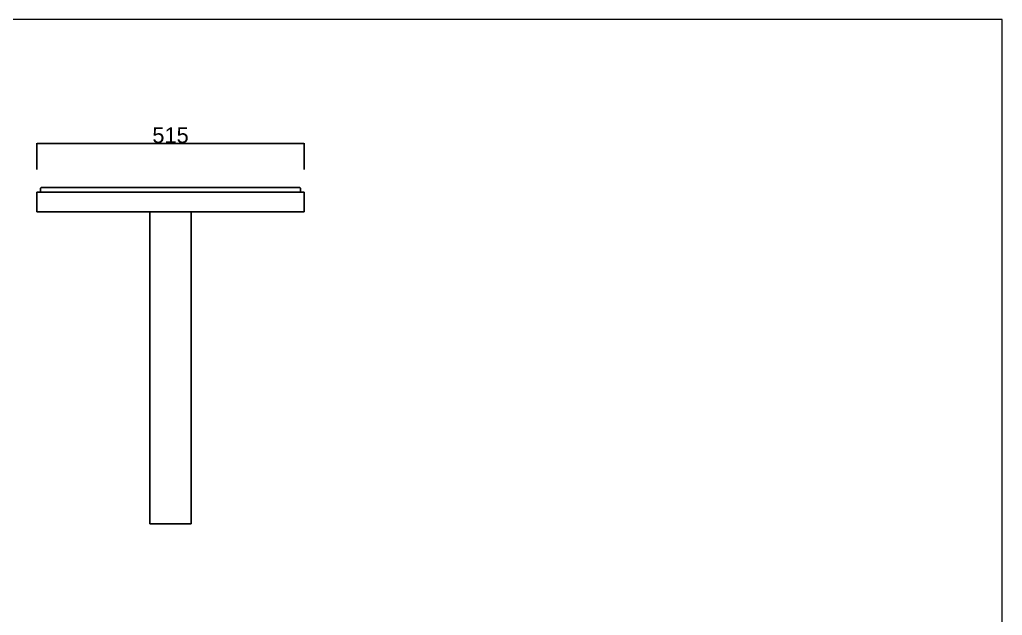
# Model space of a CAD drawing. Header units: millimetres. Extents: x 2840 to 6121, y 744 to 3036.
# Drawn here: x 4227 to 6118, y 1890 to 3036 of the extents above; entities that cross this region are included whole.
import ezdxf

# ---------------------------------------------------------------- set-up
doc = ezdxf.new("R2010")
doc.units = ezdxf.units.MM
doc.header["$MEASUREMENT"] = 0
doc.layers.add('Domyślny', color=7, linetype='Continuous', true_color=0x000000)
doc.layers.add('Utwórz2D linie widoczne', color=7, linetype='Continuous', true_color=0x000000)
doc.styles.add('Arial', font='arial.ttf')
doc.dimstyles.new('Domyślny', dxfattribs={"dimtxt": 30, "dimasz": 1, "dimexe": 0.5, "dimexo": 0.5, "dimgap": 0.25, "dimtad": 1, "dimtoh": 1, "dimdec": 0, "dimzin": 1, "dimdsep": 46, "dimtxsty": 'Arial', "dimcen": 0.5, "dimazin": 0, "dimtfac": 1, "dimtdec": 4, "dimtix": 1, "dimtmove": 1, "dimatfit": 3, "dimfxl": 0, "dimtolj": 1, "dimtzin": 1, "dimarcsym": 0})

# ---------------------------------------------------------------- blocks, each defined once
blk = doc.blocks.new('*D3')
at = {"layer": 'Defpoints', "color": 0}
for p in [(4774.5, 2798.2), (4259.5, 2747.4), (4774.5, 2747.4)]:
    blk.add_point(p, dxfattribs=at)
at = {"layer": 'Domyślny', "color": 0, "lineweight": -2}
for p, q in [((4259.5, 2747.9), (4259.5, 2798.7)), ((4260.5, 2798.2), (4773.5, 2798.2)), ((4774.5, 2747.9), (4774.5, 2798.7))]:
    blk.add_line(p, q, dxfattribs=at)
at = {"layer": 'Domyślny', "color": 0}
for points in [[(4260.5, 2798.4), (4260.5, 2798.1), (4259.5, 2798.2)], [(4773.5, 2798.1), (4773.5, 2798.4), (4774.5, 2798.2)]]:
    blk.add_solid(points, dxfattribs=at)
at = {"layer": 'Domyślny', "color": 0, "insert": (4517, 2813.8), "char_height": 30, "attachment_point": 5, "style": 'Arial'}
blk.add_mtext('\\A1;515', dxfattribs=at)

msp = doc.modelspace()

# ---------------------------------------------------------------- linework, layer by layer
at = {"layer": 'Domyślny', "color": 18, "lineweight": 15, "true_color": 0x000000}
for p, q in [((6117.8, 3036.4), (2839.9, 3036.4)), ((6117.8, 744.1), (6117.8, 3036.4))]:
    msp.add_line(p, q, dxfattribs=at)
at = {"layer": 'Utwórz2D linie widoczne'}
for p, q in [((4259.5, 2704.6), (4259.5, 2666.6)), ((4259.8, 2704.6), (4259.5, 2704.6)), ((4260.8, 2704.6), (4259.8, 2704.6)), ((4262.5, 2704.6), (4260.8, 2704.6)), ((4264.8, 2704.6), (4262.5, 2704.6)), ((4267.7, 2704.6), (4264.8, 2704.6)), ((4266.8, 2711.4), (4266.7, 2711.3)), ((4266.7, 2711.3), (4266.7, 2711.2)), ((4266.7, 2711.2), (4266.7, 2711.1)), ((4266.7, 2711.1), (4266.7, 2710.9)), ((4266.7, 2710.9), (4266.7, 2710.8)), ((4266.7, 2710.8), (4266.7, 2710.7)), ((4266.7, 2710.7), (4266.7, 2710.6)), ((4266.7, 2704.6), (4266.7, 2710.6)), ((4266.9, 2711.6), (4266.8, 2711.6)), ((4266.8, 2711.6), (4266.8, 2711.5)), ((4266.8, 2711.5), (4266.8, 2711.4)), ((4267, 2711.9), (4266.9, 2711.8)), ((4266.9, 2711.8), (4266.9, 2711.7)), ((4266.9, 2711.7), (4266.9, 2711.6)), ((4267.1, 2712.1), (4267, 2712)), ((4267, 2712), (4267, 2711.9)), ((4267.2, 2712.3), (4267.1, 2712.2)), ((4267.1, 2712.2), (4267.1, 2712.1)), ((4267.3, 2712.5), (4267.2, 2712.4)), ((4267.2, 2712.4), (4267.2, 2712.3)), ((4267.4, 2712.5), (4267.3, 2712.5)), ((4267.5, 2712.7), (4267.4, 2712.6)), ((4267.4, 2712.6), (4267.4, 2712.5)), ((4267.6, 2712.8), (4267.5, 2712.7)), ((4267.7, 2712.9), (4267.6, 2712.8)), ((4267.6, 2712.8), (4267.6, 2712.8)), ((4267.8, 2713), (4267.7, 2712.9)), ((4271, 2704.6), (4267.7, 2704.6)), ((4267.9, 2713), (4267.8, 2713)), ((4268, 2713.2), (4267.9, 2713.1)), ((4267.9, 2713.1), (4267.9, 2713)), ((4268.1, 2713.2), (4268, 2713.2)), ((4268.2, 2713.3), (4268.1, 2713.2)), ((4268.3, 2713.3), (4268.2, 2713.3)), ((4268.4, 2713.4), (4268.3, 2713.3)), ((4268.5, 2713.4), (4268.4, 2713.4)), ((4268.6, 2713.4), (4268.5, 2713.4)), ((4268.7, 2713.5), (4268.6, 2713.4)), ((4268.8, 2713.5), (4268.7, 2713.5)), ((4268.9, 2713.5), (4268.8, 2713.5)), ((4269, 2713.6), (4268.9, 2713.5)), ((4269.1, 2713.6), (4269, 2713.6)), ((4269.2, 2713.6), (4269.1, 2713.6)), ((4269.3, 2713.6), (4269.2, 2713.6)), ((4269.4, 2713.6), (4269.3, 2713.6)), ((4269.5, 2713.6), (4269.4, 2713.6)), ((4269.6, 2713.6), (4269.5, 2713.6)), ((4269.7, 2713.6), (4269.6, 2713.6)), ((4286.7, 2713.6), (4269.7, 2713.6)), ((4274.6, 2704.6), (4271, 2704.6)), ((4278.5, 2704.6), (4274.6, 2704.6)), ((4282.5, 2704.6), (4278.5, 2704.6)), ((4517, 2704.6), (4282.5, 2704.6)), ((4517, 2713.6), (4286.7, 2713.6)), ((4517, 2713.6), (4747.2, 2713.6)), ((4517, 2704.6), (4751.5, 2704.6)), ((4747.2, 2713.6), (4764.2, 2713.6)), ((4751.5, 2704.6), (4755.5, 2704.6)), ((4755.5, 2704.6), (4759.3, 2704.6)), ((4759.3, 2704.6), (4763, 2704.6)), ((4763, 2704.6), (4766.2, 2704.6)), ((4764.2, 2713.6), (4764.3, 2713.6)), ((4764.3, 2713.6), (4764.4, 2713.6)), ((4764.4, 2713.6), (4764.5, 2713.6)), ((4764.5, 2713.6), (4764.6, 2713.6)), ((4764.6, 2713.6), (4764.7, 2713.6)), ((4764.7, 2713.6), (4764.8, 2713.6)), ((4764.8, 2713.6), (4764.9, 2713.6)), ((4764.9, 2713.6), (4765, 2713.5)), ((4765, 2713.5), (4765.1, 2713.5)), ((4765.1, 2713.5), (4765.2, 2713.5)), ((4765.2, 2713.5), (4765.3, 2713.4)), ((4765.3, 2713.4), (4765.4, 2713.4)), ((4765.4, 2713.4), (4765.5, 2713.4)), ((4765.5, 2713.4), (4765.6, 2713.3)), ((4765.6, 2713.3), (4765.7, 2713.3)), ((4765.7, 2713.3), (4765.8, 2713.2)), ((4765.8, 2713.2), (4765.9, 2713.2)), ((4765.9, 2713.2), (4766, 2713.1)), ((4766, 2713.1), (4766, 2713)), ((4766, 2713), (4766.1, 2713)), ((4766.1, 2713), (4766.2, 2712.9)), ((4766.2, 2712.9), (4766.3, 2712.8)), ((4766.2, 2704.6), (4769.1, 2704.6)), ((4766.3, 2712.8), (4766.4, 2712.8)), ((4766.4, 2712.8), (4766.4, 2712.7)), ((4766.4, 2712.7), (4766.5, 2712.6)), ((4766.5, 2712.6), (4766.6, 2712.5)), ((4766.6, 2712.5), (4766.6, 2712.5)), ((4766.6, 2712.5), (4766.7, 2712.4)), ((4766.7, 2712.4), (4766.7, 2712.3)), ((4766.7, 2712.3), (4766.8, 2712.2)), ((4766.8, 2712.2), (4766.8, 2712.1)), ((4766.8, 2712.1), (4766.9, 2712)), ((4766.9, 2712), (4766.9, 2711.9)), ((4766.9, 2711.9), (4767, 2711.8)), ((4767, 2711.8), (4767, 2711.7)), ((4767, 2711.7), (4767.1, 2711.6)), ((4767.1, 2711.6), (4767.1, 2711.6)), ((4767.1, 2711.6), (4767.1, 2711.5)), ((4767.1, 2711.5), (4767.1, 2711.4)), ((4767.1, 2711.4), (4767.2, 2711.3)), ((4767.2, 2711.3), (4767.2, 2711.2)), ((4767.2, 2711.2), (4767.2, 2711.1)), ((4767.2, 2711.1), (4767.2, 2710.9)), ((4767.2, 2710.9), (4767.2, 2710.8)), ((4767.2, 2710.8), (4767.2, 2710.7)), ((4767.2, 2710.7), (4767.2, 2710.6)), ((4767.2, 2704.6), (4767.2, 2710.6)), ((4769.1, 2704.6), (4771.4, 2704.6)), ((4771.4, 2704.6), (4773.1, 2704.6)), ((4773.1, 2704.6), (4774.1, 2704.6)), ((4774.1, 2704.6), (4774.5, 2704.6)), ((4774.5, 2704.6), (4774.5, 2666.6)), ((4259.8, 2666.6), (4259.5, 2666.6)), ((4260.8, 2666.6), (4259.8, 2666.6)), ((4262.5, 2666.6), (4260.8, 2666.6)), ((4264.8, 2666.6), (4262.5, 2666.6)), ((4267.7, 2666.6), (4264.8, 2666.6)), ((4271, 2666.6), (4267.7, 2666.6)), ((4274.6, 2666.6), (4271, 2666.6)), ((4278.5, 2666.6), (4274.6, 2666.6)), ((4282.5, 2666.6), (4278.5, 2666.6)), ((4517, 2666.6), (4282.5, 2666.6)), ((4477, 2666.6), (4477, 2066.6)), ((4517, 2666.6), (4751.5, 2666.6)), ((4557, 2666.6), (4557, 2066.6)), ((4751.5, 2666.6), (4755.5, 2666.6)), ((4755.5, 2666.6), (4759.3, 2666.6)), ((4759.3, 2666.6), (4763, 2666.6)), ((4763, 2666.6), (4766.2, 2666.6)), ((4766.2, 2666.6), (4769.1, 2666.6)), ((4769.1, 2666.6), (4771.4, 2666.6)), ((4771.4, 2666.6), (4773.1, 2666.6)), ((4773.1, 2666.6), (4774.1, 2666.6)), ((4774.1, 2666.6), (4774.5, 2666.6)), ((4557, 2066.6), (4477, 2066.6))]:
    msp.add_line(p, q, dxfattribs=at)

# ---------------------------------------------------------------- dimensions: what is measured, and where the dimension line sits
at = {"layer": 'Domyślny'}
dim = msp.add_aligned_dim(p1=(4259.5, 2747.4), p2=(4774.5, 2747.4), distance=50.8, dimstyle='Domyślny', dxfattribs=at)
dim.commit()
dim.dimension.update_dxf_attribs({"geometry": '*D3', "text_midpoint": (4517, 2813.8)})

doc.saveas('drawing.dxf')
